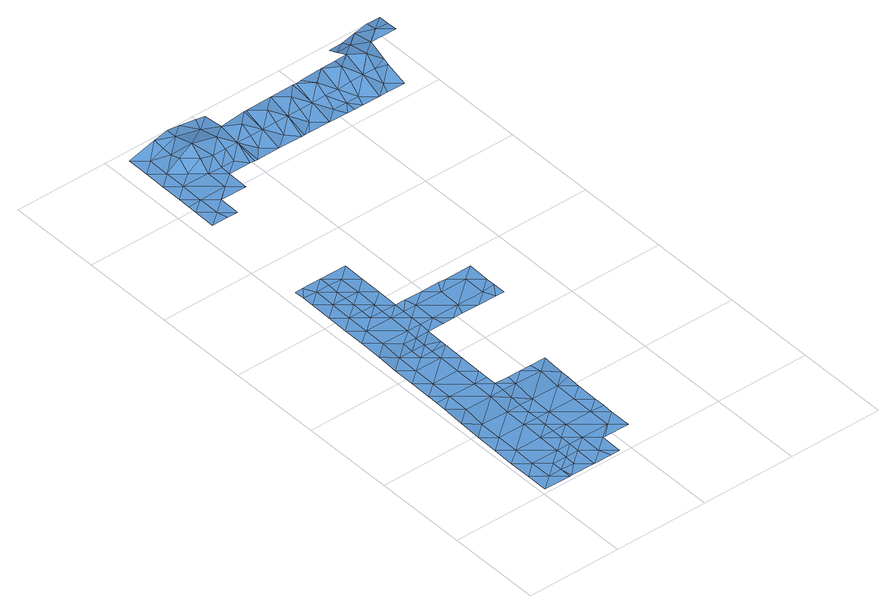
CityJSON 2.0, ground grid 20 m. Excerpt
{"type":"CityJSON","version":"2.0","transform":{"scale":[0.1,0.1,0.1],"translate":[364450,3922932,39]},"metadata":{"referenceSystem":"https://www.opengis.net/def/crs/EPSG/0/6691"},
"CityObjects":{
"waterbody1":{"type":"WaterBody","attributes":{"name":"9","class":"1140","function":"1","WaterBodyRiverFloodingRiskAttribute.description":"5","WaterBodyRiverFloodingRiskAttribute.rankOrg":"2","WaterBodyRiverFloodingRiskAttribute.adminType":"2","WaterBodyRiverFloodingRiskAttribute.scale":"L1"},"geometry":[{"type":"MultiSurface","lod":"1","boundaries":[[[0,1,2]],[[0,2,3]],[[4,1,5]],[[6,7,0]],[[8,9,10]],[[11,12,13]],[[13,12,14]],[[15,16,17]],[[18,16,19]],[[20,21,22]],[[23,24,25]],[[22,26,20]],[[23,20,26]],[[25,20,23]],[[25,17,20]],[[17,16,20]],[[20,16,21]],[[18,21,16]],[[27,28,29]],[[30,29,28]],[[30,31,29]],[[32,31,30]],[[31,32,33]],[[32,34,33]],[[35,34,32]],[[35,36,34]],[[3,36,35]],[[3,37,36]],[[38,37,3]],[[39,40,41]],[[2,40,39]],[[40,2,10]],[[2,1,10]],[[0,5,1]],[[7,5,0]],[[42,43,30]],[[43,44,30]],[[45,44,43]],[[45,6,44]],[[44,6,0]],[[0,3,44]],[[4,8,10]],[[46,12,11]],[[14,47,13]],[[48,49,50]],[[49,40,50]],[[9,50,10]],[[51,52,49]],[[13,52,51]],[[13,51,11]],[[48,51,49]],[[4,10,1]],[[50,40,10]],[[41,40,49]],[[38,2,39]],[[33,53,31]],[[53,54,31]],[[53,55,54]],[[54,55,56]],[[56,55,57]],[[58,56,57]],[[56,58,59]],[[59,60,61]],[[60,62,61]],[[60,63,62]],[[64,65,66]],[[64,61,65]],[[61,64,54]],[[64,29,54]],[[67,29,64]],[[66,67,64]],[[62,65,61]],[[56,59,61]],[[57,68,58]],[[56,61,54]],[[38,3,2]],[[44,3,35]],[[32,44,35]],[[32,30,44]],[[29,31,54]],[[42,30,28]],[[67,27,29]],[[47,69,70]],[[13,71,52]],[[71,72,73]],[[74,47,70]],[[72,75,73]],[[58,68,76]],[[75,19,73]],[[16,73,19]],[[47,14,69]],[[13,47,71]],[[71,47,72]],[[74,72,47]],[[71,77,52]],[[71,73,78]],[[73,16,15]],[[73,15,78]],[[78,77,71]],[[77,79,52]],[[79,49,52]],[[79,41,49]],[[58,80,59]],[[76,80,58]]]}]},
"waterbody2":{"type":"WaterBody","attributes":{"name":"9","class":"1140","function":"1","WaterBodyRiverFloodingRiskAttribute.description":"5","WaterBodyRiverFloodingRiskAttribute.rankOrg":"1","WaterBodyRiverFloodingRiskAttribute.adminType":"2","WaterBodyRiverFloodingRiskAttribute.scale":"L1"},"geometry":[{"type":"MultiSurface","lod":"1","boundaries":[[[81,82,83]],[[84,85,86]],[[27,67,86]],[[65,87,88]],[[87,81,83]],[[89,90,63]],[[91,89,63]],[[60,91,63]],[[89,92,90]],[[92,93,90]],[[81,90,93]],[[87,90,81]],[[63,90,87]],[[62,63,87]],[[65,62,87]],[[66,65,88]],[[88,67,66]],[[88,86,67]],[[88,84,86]],[[88,83,84]],[[87,83,88]],[[94,84,83]],[[84,94,95]],[[96,97,98]],[[98,97,99]],[[97,100,99]],[[97,43,100]],[[43,97,45]],[[97,6,45]],[[6,97,96]],[[42,28,100]],[[100,28,86]],[[28,27,86]],[[100,86,101]],[[85,101,86]],[[85,102,101]],[[85,103,102]],[[84,103,85]],[[104,105,99]],[[99,106,104]],[[101,106,99]],[[101,107,106]],[[107,101,102]],[[100,43,42]],[[100,101,99]],[[99,105,98]],[[84,95,103]],[[83,108,94]],[[83,82,108]],[[109,89,91]],[[80,60,59]],[[60,80,91]],[[80,109,91]],[[109,80,76]]]}]},
"waterbody3":{"type":"WaterBody","attributes":{"name":"9","class":"1140","function":"1","WaterBodyRiverFloodingRiskAttribute.description":"5","WaterBodyRiverFloodingRiskAttribute.rankOrg":"1","WaterBodyRiverFloodingRiskAttribute.adminType":"2","WaterBodyRiverFloodingRiskAttribute.scale":"L1"},"geometry":[{"type":"MultiSurface","lod":"1","boundaries":[[[110,46,111]],[[110,9,8]],[[9,110,111]],[[48,50,111]],[[111,50,9]],[[11,51,48]],[[46,11,111]],[[11,48,111]]]}]},
"waterbody4":{"type":"WaterBody","attributes":{"name":"9","class":"1140","function":"1","WaterBodyRiverFloodingRiskAttribute.description":"5","WaterBodyRiverFloodingRiskAttribute.rankOrg":"1","WaterBodyRiverFloodingRiskAttribute.adminType":"2","WaterBodyRiverFloodingRiskAttribute.scale":"L1"},"geometry":[{"type":"MultiSurface","lod":"1","boundaries":[[[112,113,26]],[[114,115,112]],[[21,114,112]],[[116,115,114]],[[22,21,112]],[[26,22,112]],[[19,75,117]],[[75,72,117]],[[114,19,117]],[[18,19,114]],[[117,116,114]],[[21,18,114]],[[113,112,115]],[[117,70,116]],[[74,70,117]],[[74,117,72]]]}]},
"waterbody5":{"type":"WaterBody","attributes":{"name":"9","class":"1140","function":"1","WaterBodyRiverFloodingRiskAttribute.description":"5","WaterBodyRiverFloodingRiskAttribute.rankOrg":"1","WaterBodyRiverFloodingRiskAttribute.adminType":"2","WaterBodyRiverFloodingRiskAttribute.scale":"L1"},"geometry":[{"type":"MultiSurface","lod":"1","boundaries":[[[118,119,120]],[[120,121,122]],[[121,120,123]],[[124,123,120]],[[124,125,126]],[[120,125,124]],[[127,122,121]],[[128,118,129]],[[130,131,119]],[[119,125,120]],[[126,125,46]],[[12,46,125]],[[12,125,14]],[[14,125,119]],[[130,118,128]],[[119,118,130]],[[132,133,127]],[[127,133,122]],[[134,135,136]],[[122,133,135]],[[69,131,70]],[[136,129,134]],[[118,134,129]],[[120,134,118]],[[69,119,131]],[[135,134,122]],[[69,14,119]],[[122,134,120]]]}]},
"waterbody6":{"type":"WaterBody","attributes":{"name":"9","class":"1140","function":"1","WaterBodyRiverFloodingRiskAttribute.description":"5","WaterBodyRiverFloodingRiskAttribute.rankOrg":"1","WaterBodyRiverFloodingRiskAttribute.adminType":"2","WaterBodyRiverFloodingRiskAttribute.scale":"L1"},"geometry":[{"type":"MultiSurface","lod":"1","boundaries":[[[137,138,139]],[[140,141,138]],[[141,142,138]],[[143,144,145]],[[144,146,145]],[[147,148,149]],[[150,149,151]],[[143,145,152]],[[151,149,153]],[[152,151,153]],[[148,154,149]],[[155,139,154]],[[155,137,139]],[[151,152,156]],[[156,152,145]],[[157,156,145]],[[158,151,156]],[[152,159,160]],[[149,150,161]],[[146,157,145]],[[142,162,138]],[[138,137,140]],[[149,161,147]],[[150,151,163]],[[158,163,151]],[[153,149,154]],[[152,153,159]],[[143,152,160]],[[162,139,138]],[[164,139,162]],[[164,153,139]],[[159,153,164]],[[153,154,139]]]}]},
"waterbody7":{"type":"WaterBody","attributes":{"name":"9","class":"1140","function":"1","WaterBodyRiverFloodingRiskAttribute.description":"5","WaterBodyRiverFloodingRiskAttribute.rankOrg":"2","WaterBodyRiverFloodingRiskAttribute.adminType":"2","WaterBodyRiverFloodingRiskAttribute.scale":"L1"},"geometry":[{"type":"MultiSurface","lod":"1","boundaries":[[[165,166,167]],[[168,166,165]],[[169,166,168]],[[170,169,171]],[[171,168,172]],[[173,147,161]],[[171,172,174]],[[167,175,176]],[[175,177,176]],[[177,175,178]],[[177,178,179]],[[180,179,178]],[[181,179,180]],[[179,181,182]],[[183,182,181]],[[184,182,183]],[[185,186,150]],[[185,183,186]],[[183,185,184]],[[161,150,186]],[[173,161,186]],[[173,186,183]],[[187,183,181]],[[180,187,181]],[[188,180,178]],[[175,188,178]],[[189,175,167]],[[168,171,169]],[[172,168,165]],[[167,166,189]],[[190,167,176]],[[165,167,190]]]}]},
"waterbody8":{"type":"WaterBody","attributes":{"name":"9","class":"1140","function":"1","WaterBodyRiverFloodingRiskAttribute.description":"5","WaterBodyRiverFloodingRiskAttribute.rankOrg":"3","WaterBodyRiverFloodingRiskAttribute.adminType":"2","WaterBodyRiverFloodingRiskAttribute.scale":"L1"},"geometry":[{"type":"MultiSurface","lod":"1","boundaries":[[[191,192,193]],[[191,170,192]],[[169,170,191]],[[189,166,194]],[[166,195,194]],[[195,196,194]],[[175,194,196]],[[196,197,175]],[[198,197,196]],[[198,180,197]],[[199,180,198]],[[199,200,180]],[[201,200,199]],[[201,183,200]],[[202,183,201]],[[173,183,202]],[[148,147,203]],[[202,203,147]],[[202,204,203]],[[203,204,205]],[[206,205,204]],[[205,206,207]],[[208,204,209]],[[209,204,201]],[[207,141,205]],[[140,205,141]],[[205,140,137]],[[154,148,155]],[[203,137,155]],[[206,204,208]],[[137,203,205]],[[155,148,203]],[[147,173,202]],[[202,201,204]],[[200,183,187]],[[187,180,200]],[[197,180,188]],[[188,175,197]],[[189,194,175]],[[210,211,212]],[[210,213,211]],[[214,215,216]],[[214,217,215]],[[217,214,218]],[[219,220,221]],[[219,192,220]],[[220,222,221]],[[223,221,222]],[[221,223,215]],[[224,215,223]],[[216,215,224]],[[216,224,211]],[[225,216,211]],[[224,223,226]],[[227,226,223]],[[221,215,217]],[[213,225,211]],[[211,224,212]],[[228,226,227]],[[227,223,222]],[[229,222,220]],[[170,229,220]],[[169,191,166]],[[230,166,191]],[[192,170,220]],[[230,191,193]],[[195,166,230]]]}]},
"waterbody9":{"type":"WaterBody","attributes":{"name":"9","class":"1140","function":"1","WaterBodyRiverFloodingRiskAttribute.description":"5","WaterBodyRiverFloodingRiskAttribute.rankOrg":"1","WaterBodyRiverFloodingRiskAttribute.adminType":"2","WaterBodyRiverFloodingRiskAttribute.scale":"L1"},"geometry":[{"type":"MultiSurface","lod":"1","boundaries":[[[222,231,232]],[[233,234,235]],[[235,234,228]],[[236,232,231]],[[235,222,232]],[[227,235,228]],[[171,236,231]],[[174,236,171]],[[171,231,170]],[[233,235,232]],[[227,222,235]],[[229,170,231]],[[229,231,222]]]}]}
},
"vertices":[
[100,309,14],[100,356,14],[44,356,14],[43,310,14],[129,378,14],[128,332,14],[128,286,14],[128,308,14],[130,424,14],[101,425,14],[101,402,14],[102,471,16],[131,494,17],[102,494,17],[131,517,17],[19,611,17],[48,634,17],[20,657,17],[76,633,17],[76,610,17],[48,680,17],[76,656,17],[77,680,17],[36,703,17],[20,703,17],[20,682,17],[77,703,17],[126,170,9],[126,193,9],[98,171,9],[98,217,9],[41,172,9],[41,218,9],[13,195,9],[13,241,12],[42,264,14],[14,288,14],[15,311,14],[15,334,14],[16,380,14],[44,403,14],[16,426,14],[127,217,9],[127,240,12],[99,263,14],[127,263,14],[130,471,16],[103,540,17],[73,448,14],[45,449,14],[73,425,14],[74,472,16],[46,495,17],[12,149,9],[40,125,9],[11,103,9],[39,79,9],[11,56,9],[39,33,9],[67,56,9],[96,55,9],[96,78,9],[124,78,9],[124,55,9],[97,125,9],[125,101,9],[125,124,9],[126,147,9],[10,10,9],[131,540,17],[132,563,17],[46,541,17],[75,564,17],[47,588,17],[103,564,17],[75,587,17],[67,9,9],[18,519,17],[18,565,17],[17,472,16],[67,33,9],
[181,54,9],[185,54,9],[210,77,9],[210,123,9],[211,169,9],[154,170,9],[153,77,9],[154,124,9],[123,9,9],[152,31,9],[95,32,9],[160,8,9],[180,8,9],[238,99,9],[239,121,9],[158,285,14],[156,262,14],[184,285,14],[212,261,14],[155,216,9],[212,215,9],[240,192,9],[239,145,9],[241,284,14],[208,285,14],[240,238,12],[240,220,11],[238,53,9],[72,9,9],
[130,436,15],[102,448,14],
[105,679,17],[134,702,17],[105,633,17],[133,656,17],[133,609,17],[104,587,17],
[217,539,17],[160,540,17],[216,493,17],[244,469,17],[273,492,17],[208,470,17],[187,470,17],[159,493,17],[164,470,16],[283,468,17],[230,562,17],[245,561,17],[189,562,17],[154,563,17],[301,468,17],[301,495,17],[273,538,17],[301,514,17],[302,561,17],
[83,1119,35],[55,1142,22],[55,1096,22],[84,1142,35],[84,1165,39],[27,1166,22],[25,981,22],[24,935,22],[53,957,22],[58,934,22],[140,1072,34],[111,1072,42],[111,1049,22],[139,1025,22],[110,1003,22],[53,1003,22],[54,1050,22],[83,1072,22],[83,1095,42],[81,980,22],[81,934,22],[82,980,22],[25,1027,22],[25,1001,22],[139,1048,22],[27,1119,22],[138,979,22],[26,1073,22],
[366,1022,22],[366,1068,36],[338,1045,22],[394,1045,22],[395,1068,38],[423,1067,38],[423,1044,22],[406,1021,22],[168,1071,34],[422,1021,22],[310,1069,36],[309,1023,22],[303,1023,22],[281,1046,22],[252,1024,22],[253,1070,35],[224,1047,22],[203,1024,22],[196,1071,34],[196,1024,22],[186,1025,22],[168,1048,22],[225,1070,35],[281,1069,36],[338,1069,36],[320,1023,22],
[395,1091,54],[424,1113,56],[378,1114,53],[338,1092,50],[359,1114,52],[310,1115,50],[282,1092,50],[254,1116,48],[250,1116,48],[225,1093,47],[197,1117,42],[168,1094,47],[111,1095,62],[169,1140,35],[112,1141,49],[141,1164,44],[113,1164,47],[178,1163,38],[198,1163,35],[594,1133,56],[566,1134,58],[594,1111,58],[595,1157,54],[510,1158,41],[509,1135,51],[538,1158,48],[481,1139,46],[481,1159,38],[456,1113,57],[452,1090,60],[481,1113,58],[480,1066,42],[509,1089,61],[537,1112,58],[566,1158,54],[537,1077,41],[508,1066,42],[537,1066,35],[452,1067,41],[367,1114,52],
[451,1044,22],[479,1020,22],[498,1020,22],[536,1019,22],[508,1043,22],[442,1021,22]
]}
